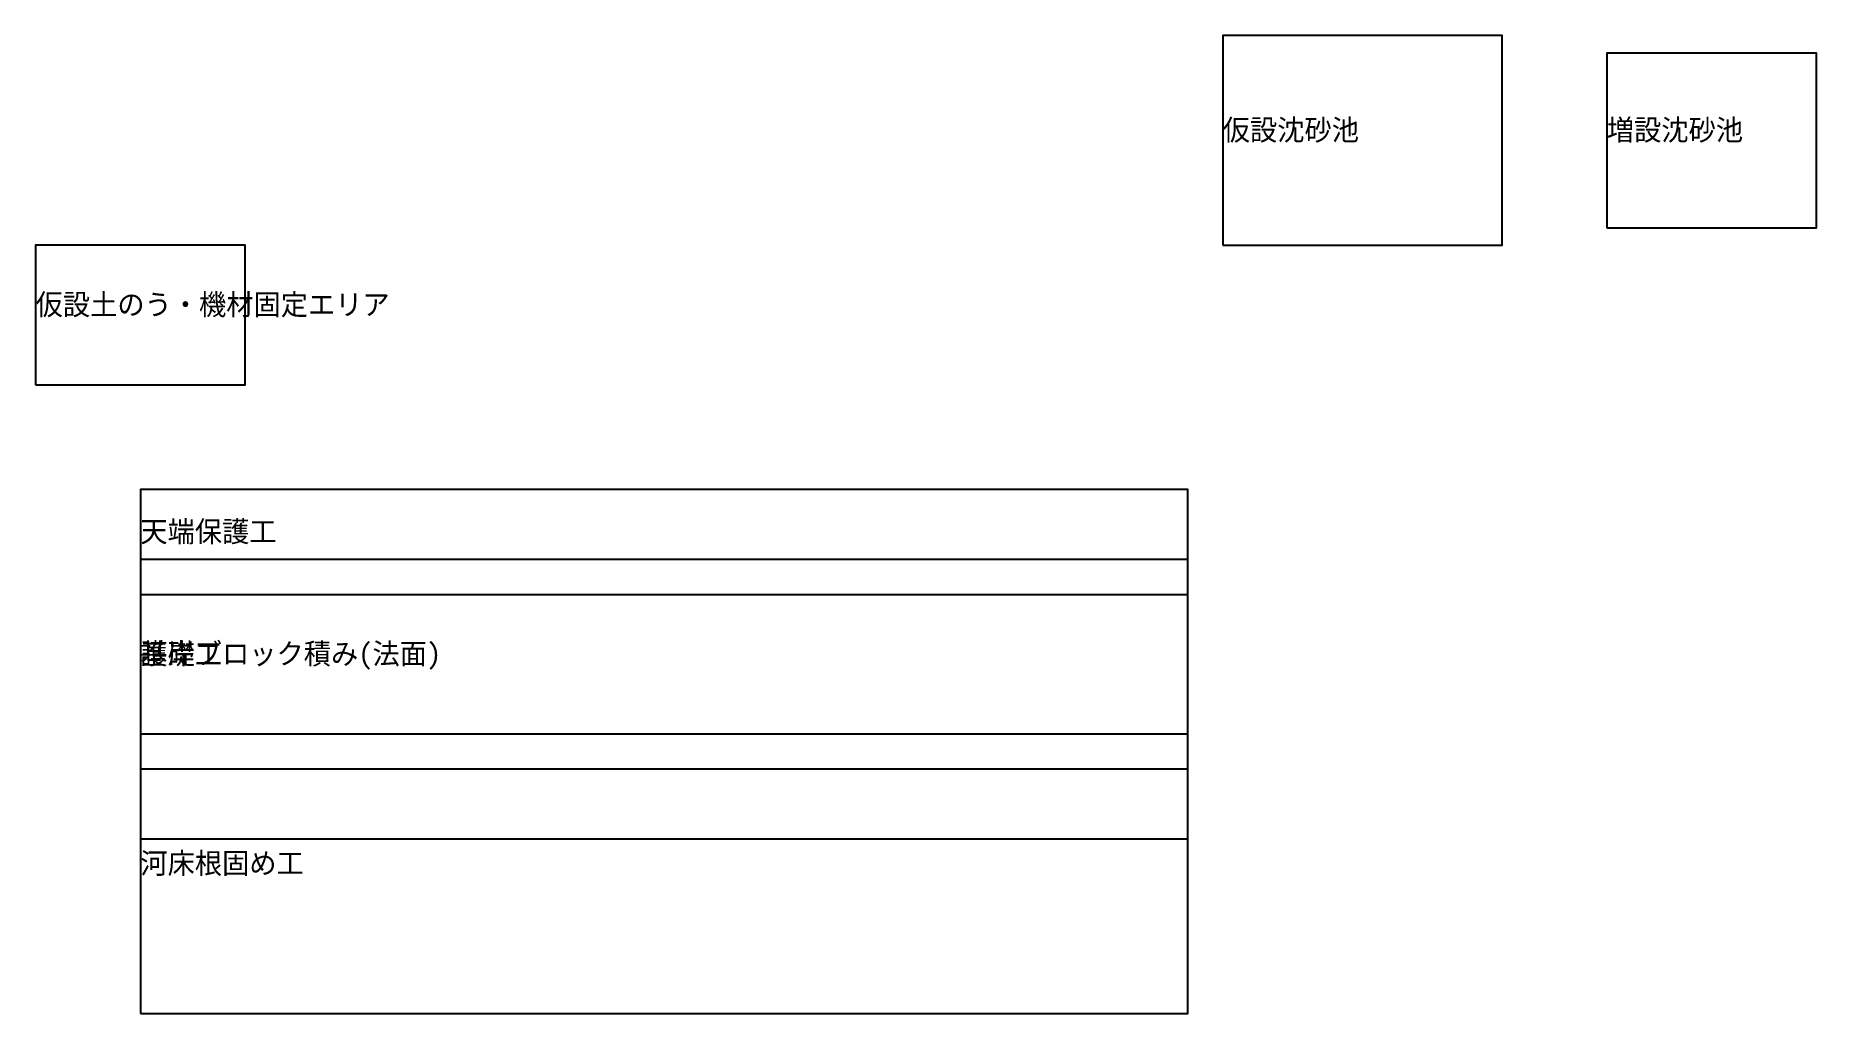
# Model space of a CAD drawing. Header units: metres. Extents: x -18 to 33, y -10 to 18.
import ezdxf

# ---------------------------------------------------------------- set-up
doc = ezdxf.new("R2010")
doc.units = ezdxf.units.M

msp = doc.modelspace()

# ---------------------------------------------------------------- linework, layer by layer
at = {"layer": 'crest_protection'}
msp.add_lwpolyline([(-15, 2), (15, 2), (15, 5), (-15, 5)], close=True, dxfattribs=at)
at = {"layer": 'foundation'}
msp.add_lwpolyline([(-15, -3), (15, -3), (15, 3), (-15, 3)], close=True, dxfattribs=at)
at = {"layer": 'revetment_slope'}
msp.add_lwpolyline([(-15, -5), (15, -5), (15, 5), (-15, 5)], close=True, dxfattribs=at)
at = {"layer": 'riverbed_protection'}
msp.add_lwpolyline([(-15, -10), (15, -10), (15, -2), (-15, -2)], close=True, dxfattribs=at)
at = {"layer": 'sediment_pond'}
msp.add_lwpolyline([(16, 12), (24, 12), (24, 18), (16, 18)], close=True, dxfattribs=at)
at = {"layer": 'sediment_pond_extension'}
msp.add_lwpolyline([(27, 12.5), (33, 12.5), (33, 17.5), (27, 17.5)], close=True, dxfattribs=at)
at = {"layer": 'temp_facility'}
msp.add_lwpolyline([(-18, 8), (-12, 8), (-12, 12), (-18, 12)], close=True, dxfattribs=at)

# ---------------------------------------------------------------- texts
at = {"layer": 'crest_protection'}
msp.add_text('天端保護工', height=0.6, dxfattribs=at).set_placement((-15, 3.5))
at = {"layer": 'foundation'}
msp.add_text('基礎工', height=0.6, dxfattribs=at).set_placement((-15, 0))
at = {"layer": 'revetment_slope'}
msp.add_text('護岸ブロック積み(法面)', height=0.6, dxfattribs=at).set_placement((-15, 0))
at = {"layer": 'riverbed_protection'}
msp.add_text('河床根固め工', height=0.6, dxfattribs=at).set_placement((-15, -6))
at = {"layer": 'sediment_pond'}
msp.add_text('仮設沈砂池', height=0.6, dxfattribs=at).set_placement((16, 15))
at = {"layer": 'sediment_pond_extension'}
msp.add_text('増設沈砂池', height=0.6, dxfattribs=at).set_placement((27, 15))
at = {"layer": 'temp_facility'}
msp.add_text('仮設土のう・機材固定エリア', height=0.6, dxfattribs=at).set_placement((-18, 10))

doc.saveas('drawing.dxf')
